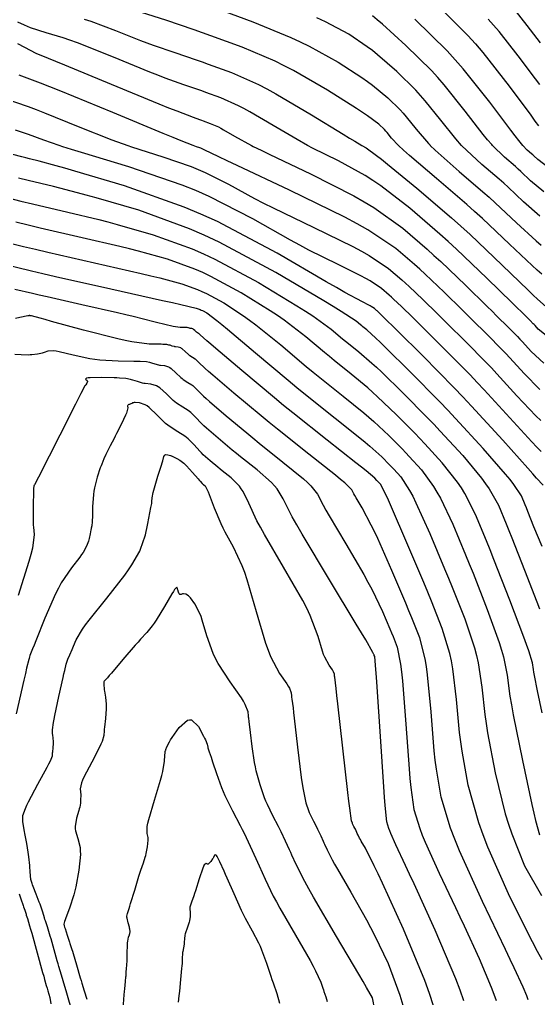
# Model space of a CAD drawing. Header units: metres. Extents: x 837475 to 838479, y 1189012 to 1191015.
# Drawn here: x 837898.7 to 837959.5, y 1189900.1 to 1190014.7 of the extents above; entities that cross this region are included whole.
import ezdxf

# ---------------------------------------------------------------- set-up
doc = ezdxf.new("R2010")
doc.units = ezdxf.units.M
doc.header["$LTSCALE"] = 0.3
doc.layers.add('COTAS 10', color=1, linetype='Continuous')
doc.layers.add('COTAS INT', color=252, linetype='Continuous')

msp = doc.modelspace()

# ---------------------------------------------------------------- linework, layer by layer
at = {"layer": 'COTAS 10'}
for points, elevation in [([(837959.707, 1189991.701), (837957.785, 1189993.401), (837955.982, 1189995.107), (837955.459, 1189995.582), (837954.925, 1189996.058), (837952.908, 1189997.785), (837950.502, 1190000), (837949.852, 1190000.755), (837948.079, 1190002.956), (837946.261, 1190005.236), (837945.714, 1190005.855), (837945.15, 1190006.468), (837942.956, 1190008.64), (837940.686, 1190010.611), (837940.073, 1190011.099), (837939.468, 1190011.562), (837937.337, 1190013.021), (837934.578, 1190014.471), (837933.575, 1190014.927)], 1790), ([(837959.756, 1190012.027), (837958.224, 1190014.028), (837956.811, 1190015.825)], 1780), ([(837898.512, 1190011.917), (837899.314, 1190011.491), (837900.658, 1190010.802), (837902.09, 1190010.235), (837902.947, 1190009.885), (837904.004, 1190009.451), (837909.483, 1190007.185), (837915.079, 1190004.876), (837916.209, 1190004.416), (837917.158, 1190004.033), (837919.071, 1190003.294), (837919.823, 1190003.043), (837920.04, 1190002.967), (837920.26, 1190002.889), (837921.087, 1190002.585), (837922.041, 1190002.16), (837922.341, 1190002.006), (837922.656, 1190001.835), (837923.926, 1190001.087), (837925.926, 1190000), (837926.127, 1189999.891), (837927.03, 1189999.438), (837928.06, 1189998.932), (837932.838, 1189996.664), (837937.907, 1189994.099), (837939.119, 1189993.406), (837940.248, 1189992.719), (837943.637, 1189990.302), (837946.498, 1189987.838), (837947.294, 1189987.122), (837948.092, 1189986.393), (837950.989, 1189983.637), (837953.532, 1189981.145), (837954.107, 1189980.58), (837954.626, 1189980.07), (837956.035, 1189978.683), (837957.075, 1189977.628), (837957.363, 1189977.327), (837957.65, 1189977.023), (837958.683, 1189975.892), (837960.17, 1189974.515)], 1800), ([(837959.948, 1189953.035), (837958.984, 1189955.34), (837958.277, 1189957.151), (837958.113, 1189957.565), (837957.963, 1189957.941), (837957.533, 1189958.984), (837956.641, 1189960.316), (837956.199, 1189960.875), (837955.672, 1189961.516), (837953.066, 1189964.517), (837949.833, 1189968.046), (837948.912, 1189969.02), (837947.98, 1189969.993), (837944.517, 1189973.498), (837941.584, 1189976.378), (837940.986, 1189976.958), (837940.481, 1189977.443), (837939.429, 1189978.41), (837938.967, 1189978.78), (837938.833, 1189978.889), (837938.697, 1189979.001), (837938.186, 1189979.429), (837936.419, 1189980.574), (837935.492, 1189981.137), (837934.374, 1189981.807), (837928.756, 1189985.118), (837922.124, 1189988.675), (837920.367, 1189989.5), (837918.644, 1189990.255), (837912.71, 1189992.408), (837907.704, 1189993.868), (837906.566, 1189994.187), (837905.535, 1189994.469), (837902.71, 1189995.181), (837899.747, 1189995.883), (837898.629, 1189996.159)], 1810), ([(837959.976, 1189904.64), (837959.425, 1189905.619), (837958.819, 1189906.744), (837956.181, 1189912.029), (837953.612, 1189917.834), (837953.05, 1189919.287), (837952.554, 1189920.673), (837951.299, 1189925.119), (837950.582, 1189929.091), (837950.423, 1189930.178), (837950.282, 1189931.259), (837949.92, 1189935.119), (837949.514, 1189938.724), (837949.347, 1189939.645), (837949.155, 1189940.533), (837948.263, 1189943.462), (837946.991, 1189946.645), (837946.559, 1189947.693), (837946.093, 1189948.814), (837944.125, 1189953.462), (837942.313, 1189957.634), (837941.947, 1189958.453), (837941.639, 1189959.127), (837941.012, 1189960.35), (837940.762, 1189960.623), (837940.691, 1189960.699), (837940.618, 1189960.774), (837940.35, 1189961.046), (837939.331, 1189961.891), (837938.785, 1189962.329), (837938.125, 1189962.854), (837934.789, 1189965.485), (837930.772, 1189968.685), (837929.683, 1189969.57), (837928.604, 1189970.454), (837924.789, 1189973.64), (837921.755, 1189976.219), (837921.168, 1189976.721), (837920.691, 1189977.13), (837919.884, 1189977.84), (837919.786, 1189977.94), (837919.757, 1189977.964), (837919.726, 1189977.987), (837919.608, 1189978.059), (837919.48, 1189978.14), (837919.443, 1189978.169), (837919.405, 1189978.201), (837919.263, 1189978.341), (837919.123, 1189978.469), (837919.085, 1189978.493), (837919.049, 1189978.514), (837918.924, 1189978.549), (837918.808, 1189978.56), (837918.777, 1189978.566), (837918.747, 1189978.572), (837918.643, 1189978.603), (837918.544, 1189978.636), (837918.49, 1189978.65), (837918.393, 1189978.668), (837918.208, 1189978.68), (837918.125, 1189978.683), (837918.028, 1189978.686), (837917.564, 1189978.693), (837916.754, 1189978.797), (837916.439, 1189978.861), (837916.084, 1189978.94), (837914.476, 1189979.35), (837912.049, 1189979.965), (837911.178, 1189980.173), (837910.221, 1189980.397), (837906.047, 1189981.343), (837901.961, 1189982.259), (837901.06, 1189982.466), (837900.258, 1189982.651), (837898.192, 1189983.15)], 1820), ([(837905.824, 1189895.475), (837904.359, 1189900.461), (837904.193, 1189901.026), (837904.044, 1189901.531), (837903.649, 1189902.855), (837903.345, 1189903.88), (837903.254, 1189904.197), (837903.159, 1189904.527), (837902.789, 1189905.838), (837902.429, 1189907.103), (837902.342, 1189907.404), (837902.259, 1189907.683), (837902.001, 1189908.517), (837901.782, 1189909.2), (837901.723, 1189909.385), (837901.666, 1189909.569), (837901.467, 1189910.218), (837901.229, 1189910.932), (837901.148, 1189911.157), (837901.06, 1189911.394), (837900.685, 1189912.345), (837900.337, 1189913.233), (837900.267, 1189913.428), (837900.207, 1189913.602), (837900.084, 1189914.051), (837900.03, 1189914.491), (837900.014, 1189914.66), (837899.998, 1189914.848), (837899.935, 1189915.699), (837899.844, 1189916.693), (837899.809, 1189916.973), (837899.771, 1189917.254), (837899.6, 1189918.285), (837899.421, 1189919.232), (837899.378, 1189919.46), (837899.338, 1189919.674), (837899.214, 1189920.324), (837899.137, 1189920.851), (837899.126, 1189920.988), (837899.119, 1189921.12), (837899.131, 1189921.564), (837899.428, 1189922.377), (837899.6, 1189922.742), (837899.812, 1189923.168), (837900.903, 1189925.214), (837901.983, 1189927.212), (837902.189, 1189927.608), (837902.353, 1189927.935), (837902.608, 1189928.552), (837902.613, 1189928.797), (837902.62, 1189928.891), (837902.63, 1189928.997), (837902.688, 1189929.472), (837902.733, 1189929.982), (837902.735, 1189930.11), (837902.733, 1189930.231), (837902.69, 1189930.622), (837902.632, 1189930.984), (837902.621, 1189931.087), (837902.611, 1189931.192), (837902.594, 1189931.584), (837902.709, 1189932.428), (837902.782, 1189932.818), (837902.874, 1189933.276), (837903.355, 1189935.493), (837903.85, 1189937.69), (837903.95, 1189938.134), (837904.034, 1189938.508), (837904.203, 1189939.265), (837904.307, 1189939.615), (837904.35, 1189939.731), (837904.399, 1189939.856), (837904.629, 1189940.378), (837904.908, 1189940.997), (837904.989, 1189941.184), (837905.071, 1189941.377), (837905.38, 1189942.129), (837906.123, 1189943.362), (837906.479, 1189943.858), (837906.901, 1189944.421), (837908.967, 1189947.013), (837911.074, 1189949.697), (837911.521, 1189950.318), (837911.909, 1189950.886), (837912.82, 1189952.496), (837913.281, 1189953.733), (837913.385, 1189954.066), (837913.48, 1189954.395), (837913.737, 1189955.549), (837913.913, 1189956.549), (837913.957, 1189956.782), (837913.999, 1189956.995), (837914.13, 1189957.603), (837914.225, 1189958.07), (837914.244, 1189958.195), (837914.259, 1189958.317), (837914.288, 1189958.74), (837914.393, 1189959.376), (837914.457, 1189959.631), (837914.537, 1189959.922), (837914.95, 1189961.26), (837915.37, 1189962.566), (837915.453, 1189962.837), (837915.523, 1189963.068), (837915.656, 1189963.572), (837915.753, 1189963.756), (837915.799, 1189963.784), (837915.854, 1189963.802), (837916.122, 1189963.787), (837916.419, 1189963.701), (837916.492, 1189963.676), (837916.56, 1189963.649), (837916.774, 1189963.546), (837917.003, 1189963.419), (837917.081, 1189963.378), (837917.165, 1189963.333), (837917.522, 1189963.15), (837917.994, 1189962.808), (837918.151, 1189962.664), (837918.318, 1189962.498), (837919.016, 1189961.721), (837919.659, 1189960.963), (837919.791, 1189960.81), (837919.904, 1189960.682), (837920.148, 1189960.423), (837920.271, 1189960.321), (837920.307, 1189960.291), (837920.344, 1189960.261), (837920.486, 1189960.148), (837920.741, 1189959.685), (837920.849, 1189959.433), (837920.974, 1189959.129), (837921.56, 1189957.585), (837922.318, 1189955.734), (837922.551, 1189955.235), (837922.793, 1189954.743), (837923.752, 1189953.019), (837924.79, 1189950.831), (837925.083, 1189950.047), (837925.378, 1189949.186), (837926.464, 1189945.434), (837927.555, 1189941.731), (837927.854, 1189940.902), (837928.151, 1189940.157), (837929.212, 1189938.172), (837930.062, 1189936.953), (837930.226, 1189936.691), (837930.358, 1189936.46), (837930.58, 1189935.9), (837930.604, 1189935.575), (837930.612, 1189935.493), (837930.62, 1189935.414), (837930.656, 1189935.16), (837930.78, 1189934.157), (837930.844, 1189933.606), (837930.921, 1189932.937), (837931.307, 1189929.534), (837931.742, 1189925.996), (837931.85, 1189925.241), (837931.953, 1189924.585), (837932.28, 1189923.026), (837932.594, 1189922.136), (837932.689, 1189921.901), (837932.787, 1189921.671), (837933.171, 1189920.881), (837933.552, 1189920.155), (837933.648, 1189919.965), (837933.741, 1189919.78), (837934.042, 1189919.15), (837934.322, 1189918.536), (837934.4, 1189918.361), (837934.479, 1189918.184), (837934.768, 1189917.525), (837935.376, 1189916.354), (837935.656, 1189915.854), (837935.984, 1189915.277), (837937.571, 1189912.561), (837939.395, 1189909.328), (837939.873, 1189908.426), (837940.338, 1189907.521), (837941.92, 1189904.228), (837943.305, 1189900.502), (837943.647, 1189899.324)], 1830)]:
    msp.add_lwpolyline(points, dxfattribs=dict(at, elevation=elevation))
at = {"layer": 'COTAS INT'}
for points, elevation in [([(837921.73, 1190016.083), (837926.087, 1190014.47), (837930.521, 1190012.652), (837931.631, 1190012.141), (837932.69, 1190011.627), (837936.087, 1190009.745), (837938.843, 1190007.945), (837939.497, 1190007.484), (837940.104, 1190007.038), (837941.902, 1190005.56), (837943.314, 1190004.162), (837943.677, 1190003.767), (837944.029, 1190003.369), (837945.199, 1190001.902), (837946.638, 1190000.237), (837946.875, 1190000)], 1792), ([(837948.027, 1190016.117), (837951.272, 1190012.859), (837952.153, 1190011.881), (837953.026, 1190010.869), (837956.117, 1190006.939), (837958.621, 1190003.537), (837959.125, 1190002.858), (837959.546, 1190002.293)], 1784), ([(837906.322, 1190014.782), (837907.085, 1190014.543), (837909.995, 1190013.458), (837912.906, 1190012.295), (837913.668, 1190012.006), (837914.411, 1190011.732), (837916.935, 1190010.865), (837919.416, 1190010.037), (837920.131, 1190009.788), (837920.858, 1190009.53), (837923.587, 1190008.527), (837926.733, 1190007.125), (837927.722, 1190006.616), (837928.763, 1190006.054), (837932.951, 1190003.587), (837936.661, 1190001.302), (837937.4, 1190000.855), (837938.015, 1190000.487), (837938.846, 1190000), (837939.364, 1189999.704), (837940.577, 1189998.841), (837941.165, 1189998.38), (837941.863, 1189997.821), (837945.297, 1189995), (837949.354, 1189991.518), (837950.445, 1189990.543), (837951.522, 1189989.563), (837955.297, 1189985.986), (837958.324, 1189983.044), (837958.93, 1189982.464), (837959.435, 1189981.987), (837960.422, 1189981.112)], 1796), ([(837959.934, 1189984.91), (837959.388, 1189985.386), (837958.785, 1189985.929), (837956.126, 1189988.458), (837952.972, 1189991.442), (837952.057, 1189992.272), (837951.123, 1189993.104), (837947.596, 1189996.126), (837944.439, 1189998.816), (837943.737, 1189999.439), (837943.121, 1190000), (837942.319, 1190000.848), (837941.797, 1190001.503), (837941.64, 1190001.68), (837941.478, 1190001.856), (837940.848, 1190002.479), (837939.522, 1190003.464), (837938.921, 1190003.868), (837938.219, 1190004.329), (837934.837, 1190006.469), (837930.844, 1190008.768), (837929.756, 1190009.329), (837928.676, 1190009.858), (837924.837, 1190011.498), (837921.157, 1190012.851), (837920.176, 1190013.198), (837919.212, 1190013.534), (837915.867, 1190014.651), (837913.037, 1190015.582)], 1794), ([(837954.168, 1190000), (837954.065, 1190000.102), (837953.581, 1190000.656), (837953.066, 1190001.272), (837950.959, 1190004.009), (837948.493, 1190007.102), (837947.752, 1190007.942), (837946.986, 1190008.774), (837944.009, 1190011.72), (837941.268, 1190014.185), (837940.649, 1190014.715), (837940.092, 1190015.178)], 1788), ([(837960.63, 1189997.472), (837959.444, 1189998.344), (837958.992, 1189998.772), (837958.86, 1189998.891), (837958.726, 1189999.011), (837958.22, 1189999.444), (837957.687, 1190000), (837957.23, 1190000.571), (837956.791, 1190001.127), (837956.28, 1190001.789), (837953.839, 1190005.063), (837950.725, 1190008.969), (837949.789, 1190010.029), (837948.821, 1190011.08), (837945.063, 1190014.8)], 1786), ([(837959.678, 1190007.147), (837959.189, 1190007.782), (837957.171, 1190010.483), (837954.919, 1190013.347), (837954.282, 1190014.084), (837953.641, 1190014.797)], 1782), ([(837960.64, 1189977.593), (837959.517, 1189978.492), (837959.137, 1189978.907), (837959.032, 1189979.019), (837958.926, 1189979.129), (837958.544, 1189979.517), (837957.537, 1189980.506), (837957.037, 1189980.996), (837956.442, 1189981.579), (837953.495, 1189984.467), (837949.937, 1189987.85), (837948.957, 1189988.747), (837947.98, 1189989.625), (837944.467, 1189992.651), (837941.056, 1189995.27), (837940.142, 1189995.893), (837939.242, 1189996.47), (837936.101, 1189998.184), (837933.068, 1189999.686), (837932.48, 1190000), (837931.248, 1190000.706), (837928.439, 1190002.337), (837925.71, 1190003.945), (837925.032, 1190004.311), (837924.387, 1190004.643), (837922.337, 1190005.556), (837920.559, 1190006.209), (837920.085, 1190006.377), (837919.619, 1190006.54), (837918.003, 1190007.079), (837915.784, 1190007.882), (837914.939, 1190008.211), (837913.992, 1190008.585), (837909.739, 1190010.321), (837905.544, 1190011.997), (837904.635, 1190012.334), (837903.835, 1190012.615), (837901.856, 1190013.171), (837900.038, 1190013.762), (837899.339, 1190014.066), (837898.556, 1190014.43)], 1798), ([(837959.7, 1189971.437), (837957.85, 1189973.292), (837956.162, 1189975.138), (837955.694, 1189975.635), (837955.224, 1189976.127), (837953.525, 1189977.85), (837951.715, 1189979.635), (837951.177, 1189980.164), (837950.622, 1189980.71), (837948.483, 1189982.808), (837946.247, 1189984.935), (837945.631, 1189985.498), (837945.016, 1189986.05), (837942.808, 1189987.952), (837939.563, 1189990.112), (837938.294, 1189990.826), (837936.866, 1189991.591), (837930.37, 1189994.775), (837924.248, 1189997.633), (837923.055, 1189998.193), (837922.079, 1189998.653), (837920.37, 1189999.476), (837920.058, 1189999.636), (837919.963, 1189999.677), (837919.866, 1189999.716), (837919.484, 1189999.846), (837919.091, 1190000), (837917.687, 1190000.542), (837916.742, 1190000.929), (837915.587, 1190001.403), (837909.674, 1190003.842), (837903.565, 1190006.344), (837902.287, 1190006.857), (837901.189, 1190007.293), (837898.717, 1190008.218)], 1802), ([(837896.679, 1190005.606), (837899.739, 1190004.547), (837900.687, 1190004.195), (837901.679, 1190003.816), (837905.626, 1190002.235), (837909.548, 1190000.657), (837911.435, 1190000), (837911.863, 1189999.848), (837915.516, 1189998.664), (837918.833, 1189997.535), (837919.683, 1189997.193), (837920.502, 1189996.838), (837923.215, 1189995.45), (837926.28, 1189993.781), (837927.322, 1189993.25), (837928.448, 1189992.689), (837933.215, 1189990.41), (837937.792, 1189988.167), (837938.798, 1189987.628), (837939.692, 1189987.124), (837941.978, 1189985.603), (837943.534, 1189984.263), (837943.967, 1189983.874), (837944.401, 1189983.477), (837945.977, 1189981.978), (837947.712, 1189980.275), (837948.246, 1189979.749), (837948.804, 1189979.199), (837951.015, 1189977.017), (837953.373, 1189974.625), (837954.025, 1189973.944), (837954.675, 1189973.254), (837957.017, 1189970.692), (837959.231, 1189968.359), (837959.801, 1189967.813)], 1804), ([(837959.835, 1189964.186), (837959.33, 1189964.692), (837958.761, 1189965.28), (837956.183, 1189968.091), (837953.187, 1189971.369), (837952.355, 1189972.252), (837951.522, 1189973.124), (837948.505, 1189976.183), (837945.893, 1189978.763), (837945.316, 1189979.333), (837944.802, 1189979.84), (837943.471, 1189981.149), (837942.556, 1189982.019), (837942.304, 1189982.25), (837942.052, 1189982.476), (837941.149, 1189983.254), (837939.821, 1189984.137), (837939.302, 1189984.43), (837938.718, 1189984.743), (837936.06, 1189986.045), (837932.649, 1189987.744), (837931.59, 1189988.307), (837930.48, 1189988.91), (837926.06, 1189991.423), (837920.947, 1189994.039), (837919.402, 1189994.708), (837917.8, 1189995.353), (837911.548, 1189997.482), (837905.992, 1189999.164), (837904.829, 1189999.527), (837903.83, 1189999.846), (837903.386, 1190000), (837901.579, 1190000.627), (837899.792, 1190001.289), (837899.086, 1190001.532), (837898.288, 1190001.802)], 1806), ([(837946.846, 1190000), (837947.443, 1189999.434), (837950.252, 1189996.956), (837953.024, 1189994.581), (837953.758, 1189993.927), (837954.477, 1189993.274), (837956.956, 1189990.929), (837959.246, 1189988.815), (837959.847, 1189988.308)], 1792), ([(837960.168, 1189994.586), (837958.615, 1189995.872), (837957.487, 1189996.939), (837957.159, 1189997.236), (837956.825, 1189997.534), (837955.564, 1189998.615), (837954.139, 1190000)], 1788), ([(837960.084, 1189960.225), (837959.318, 1189961.06), (837958.859, 1189961.571), (837958.292, 1189962.202), (837955.35, 1189965.491), (837951.7, 1189969.485), (837950.686, 1189970.56), (837949.671, 1189971.623), (837945.995, 1189975.35), (837942.982, 1189978.328), (837942.385, 1189978.917), (837941.892, 1189979.405), (837940.965, 1189980.319), (837940.71, 1189980.561), (837940.64, 1189980.625), (837940.571, 1189980.688), (837940.319, 1189980.904), (837939.95, 1189981.15), (837939.806, 1189981.231), (837939.644, 1189981.318), (837938.905, 1189981.68), (837936.849, 1189982.8), (837935.857, 1189983.364), (837934.681, 1189984.039), (837928.905, 1189987.396), (837921.92, 1189991.084), (837919.983, 1189991.967), (837918.044, 1189992.792), (837911.027, 1189995.273), (837905.218, 1189996.992), (837904.04, 1189997.335), (837903.05, 1189997.621), (837901.027, 1189998.174), (837899.904, 1189998.44), (837899.481, 1189998.545), (837899.008, 1189998.663), (837896.896, 1189999.201)], 1808), ([(837897.393, 1189993.858), (837898.883, 1189993.489), (837900.268, 1189993.152), (837904.394, 1189992.188), (837908.021, 1189991.317), (837909.091, 1189991.039), (837910.189, 1189990.744), (837914.394, 1189989.542), (837918.957, 1189987.887), (837920.282, 1189987.306), (837921.633, 1189986.671), (837926.734, 1189983.936), (837931.246, 1189981.227), (837932.226, 1189980.609), (837933.09, 1189980.049), (837935.235, 1189978.501), (837936.578, 1189977.377), (837936.935, 1189977.083), (837937.286, 1189976.796), (837938.501, 1189975.825), (837940.01, 1189974.525), (837940.546, 1189974.032), (837941.134, 1189973.481), (837943.683, 1189971.007), (837946.507, 1189968.15), (837947.268, 1189967.356), (837948.019, 1189966.561), (837950.655, 1189963.683), (837952.865, 1189961.038), (837953.348, 1189960.391), (837953.775, 1189959.78), (837954.851, 1189957.88), (837955.748, 1189955.703), (837956.062, 1189954.918), (837956.405, 1189954.054), (837957.88, 1189950.276), (837959.337, 1189946.577), (837959.669, 1189945.763)], 1812), ([(837959.965, 1189933.551), (837959.432, 1189936.127), (837959.069, 1189937.938), (837958.997, 1189938.322), (837958.938, 1189938.655), (837958.827, 1189939.432), (837958.402, 1189940.829), (837958.144, 1189941.552), (837957.826, 1189942.421), (837956.17, 1189946.775), (837954.309, 1189951.537), (837953.86, 1189952.663), (837953.441, 1189953.705), (837952.17, 1189956.775), (837950.91, 1189959.243), (837950.498, 1189959.906), (837950.059, 1189960.561), (837948.244, 1189962.85), (837946.205, 1189965.077), (837945.624, 1189965.692), (837945.035, 1189966.306), (837942.85, 1189968.517), (837940.683, 1189970.583), (837940.106, 1189971.106), (837939.539, 1189971.608), (837937.573, 1189973.24), (837935.606, 1189974.813), (837935.038, 1189975.276), (837934.459, 1189975.752), (837932.285, 1189977.573), (837929.76, 1189979.524), (837928.961, 1189980.082), (837928.118, 1189980.647), (837924.712, 1189982.754), (837921.143, 1189984.668), (837920.197, 1189985.112), (837919.27, 1189985.518), (837916.077, 1189986.677), (837912.675, 1189987.619), (837911.616, 1189987.89), (837910.507, 1189988.165), (837906.077, 1189989.194), (837901.161, 1189990.324), (837899.745, 1189990.663), (837898.304, 1189991.013)], 1814), ([(837894.665, 1189989.297), (837899.215, 1189988.168), (837900.606, 1189987.837), (837902.055, 1189987.497), (837912.992, 1189985.014), (837914.141, 1189984.742), (837915.161, 1189984.495), (837917.761, 1189983.811), (837919.584, 1189983.15), (837920.113, 1189982.918), (837920.652, 1189982.665), (837922.69, 1189981.572), (837924.99, 1189980.068), (837925.696, 1189979.554), (837926.431, 1189978.999), (837929.335, 1189976.645), (837932.34, 1189974.128), (837933.14, 1189973.47), (837933.925, 1189972.829), (837936.645, 1189970.655), (837939.067, 1189968.69), (837939.665, 1189968.18), (837940.232, 1189967.686), (837942.017, 1189966.027), (837943.563, 1189964.462), (837943.979, 1189964.027), (837944.391, 1189963.592), (837945.834, 1189962.017), (837947.252, 1189960.083), (837947.647, 1189959.422), (837948.044, 1189958.707), (837949.488, 1189955.671), (837950.992, 1189952.075), (837951.427, 1189951.006), (837951.869, 1189949.906), (837953.535, 1189945.671), (837954.936, 1189941.792), (837955.212, 1189940.916), (837955.44, 1189940.127), (837955.858, 1189937.994), (837956.194, 1189935.505), (837956.37, 1189934.491), (837956.582, 1189933.337), (837957.647, 1189927.994), (837958.745, 1189922.848), (837958.978, 1189921.817), (837959.18, 1189920.958), (837959.653, 1189919.275)], 1816), ([(837896.429, 1189986.224), (837900.126, 1189985.323), (837901.468, 1189985.01), (837902.949, 1189984.669), (837909.444, 1189983.208), (837915.478, 1189981.862), (837916.667, 1189981.594), (837917.646, 1189981.371), (837919.444, 1189980.946), (837919.897, 1189980.782), (837920.028, 1189980.724), (837920.162, 1189980.661), (837920.667, 1189980.39), (837921.862, 1189979.488), (837922.43, 1189979.027), (837923.102, 1189978.474), (837926.384, 1189975.717), (837930.221, 1189972.504), (837931.242, 1189971.664), (837932.245, 1189970.845), (837935.717, 1189968.07), (837938.596, 1189965.772), (837939.225, 1189965.254), (837939.781, 1189964.789), (837941.183, 1189963.536), (837942.091, 1189962.618), (837942.335, 1189962.363), (837942.576, 1189962.108), (837943.423, 1189961.183), (837944.445, 1189959.605), (837944.797, 1189958.937), (837945.179, 1189958.17), (837946.806, 1189954.567), (837948.542, 1189950.444), (837948.993, 1189949.35), (837949.43, 1189948.276), (837950.899, 1189944.567), (837952.045, 1189941.162), (837952.279, 1189940.281), (837952.477, 1189939.425), (837952.889, 1189936.556), (837953.238, 1189933.382), (837953.397, 1189932.335), (837953.582, 1189931.214), (837954.473, 1189926.556), (837955.649, 1189921.76), (837956.014, 1189920.552), (837956.396, 1189919.396), (837957.917, 1189915.652), (837959.877, 1189912.176)], 1818), ([(837958.339, 1189899.971), (837958.261, 1189900.195), (837958.169, 1189900.438), (837957.733, 1189901.467), (837956.686, 1189903.699), (837956.211, 1189904.7), (837955.655, 1189905.867), (837952.978, 1189911.467), (837950.285, 1189917.406), (837949.72, 1189918.787), (837949.233, 1189920.054), (837948.125, 1189923.681), (837947.581, 1189926.968), (837947.45, 1189928.021), (837947.326, 1189929.136), (837946.95, 1189933.681), (837946.552, 1189938.022), (837946.414, 1189939.01), (837946.265, 1189939.904), (837945.627, 1189942.358), (837944.692, 1189944.687), (837944.354, 1189945.503), (837943.983, 1189946.392), (837942.358, 1189950.222), (837940.702, 1189953.97), (837940.312, 1189954.809), (837939.95, 1189955.561), (837938.888, 1189957.558), (837938.171, 1189958.758), (837938.027, 1189959.007), (837937.906, 1189959.221), (837937.665, 1189959.694), (837936.841, 1189960.479), (837936.352, 1189960.889), (837935.75, 1189961.382), (837932.637, 1189963.861), (837928.949, 1189966.795), (837927.985, 1189967.575), (837927.046, 1189968.342), (837923.861, 1189970.996), (837921.385, 1189973.112), (837920.893, 1189973.539), (837920.485, 1189973.897), (837919.71, 1189974.616), (837919.467, 1189974.864), (837919.394, 1189974.925), (837919.318, 1189974.982), (837919.024, 1189975.161), (837918.703, 1189975.364), (837918.611, 1189975.437), (837918.517, 1189975.517), (837918.164, 1189975.864), (837917.813, 1189976.183), (837917.72, 1189976.245), (837917.629, 1189976.295), (837917.318, 1189976.383), (837917.028, 1189976.411), (837916.952, 1189976.425), (837916.877, 1189976.441), (837916.618, 1189976.518), (837916.371, 1189976.599), (837916.304, 1189976.618), (837916.236, 1189976.635), (837915.996, 1189976.68), (837915.534, 1189976.71), (837915.327, 1189976.717), (837915.085, 1189976.724), (837913.929, 1189976.742), (837911.909, 1189977.002), (837911.123, 1189977.16), (837910.24, 1189977.357), (837906.231, 1189978.38), (837902.47, 1189979.405), (837901.742, 1189979.603), (837901.151, 1189979.764), (837900.147, 1189980.033), (837900.048, 1189980.055), (837900.026, 1189980.06), (837900.006, 1189980.065), (837899.956, 1189980.077), (837899.9, 1189980.077), (837899.876, 1189980.074), (837899.85, 1189980.07), (837899.725, 1189980.044), (837898.795, 1189979.838), (837898.26, 1189979.72)], 1822), ([(837898.177, 1189975.544), (837898.923, 1189975.516), (837899.758, 1189975.502), (837899.971, 1189975.509), (837900.175, 1189975.52), (837900.847, 1189975.597), (837901.415, 1189975.716), (837901.554, 1189975.753), (837901.686, 1189975.792), (837902.093, 1189975.949), (837902.757, 1189975.982), (837903.049, 1189975.943), (837903.39, 1189975.883), (837905.011, 1189975.492), (837906.996, 1189975.064), (837907.564, 1189974.981), (837908.141, 1189974.912), (837910.293, 1189974.791), (837912.143, 1189974.762), (837912.528, 1189974.752), (837912.859, 1189974.74), (837913.598, 1189974.692), (837913.983, 1189974.619), (837914.09, 1189974.593), (837914.198, 1189974.563), (837914.593, 1189974.433), (837915.006, 1189974.309), (837915.126, 1189974.284), (837915.249, 1189974.262), (837915.711, 1189974.217), (837916.21, 1189974.077), (837916.355, 1189973.996), (837916.503, 1189973.897), (837917.064, 1189973.387), (837917.629, 1189972.832), (837917.779, 1189972.705), (837917.927, 1189972.589), (837918.44, 1189972.264), (837918.91, 1189971.978), (837919.031, 1189971.886), (837919.148, 1189971.789), (837919.537, 1189971.392), (837920.278, 1189970.663), (837920.617, 1189970.357), (837921.015, 1189970.004), (837922.933, 1189968.353), (837925.352, 1189966.337), (837926.066, 1189965.754), (837926.798, 1189965.161), (837929.599, 1189962.933), (837931.998, 1189960.958), (837932.476, 1189960.525), (837932.874, 1189960.141), (837933.639, 1189959.167), (837934.295, 1189957.877), (837934.625, 1189957.295), (837935.018, 1189956.615), (837936.972, 1189953.347), (837939.071, 1189949.758), (837939.556, 1189948.876), (837940, 1189948.042), (837941.253, 1189945.434), (837942.117, 1189943.398), (837942.315, 1189942.925), (837942.494, 1189942.492), (837942.992, 1189941.253), (837943.374, 1189939.275), (837943.481, 1189938.374), (837943.589, 1189937.321), (837943.981, 1189932.243), (837944.37, 1189927.014), (837944.476, 1189925.864), (837944.581, 1189924.845), (837944.951, 1189922.243), (837945.626, 1189920.033), (837945.923, 1189919.261), (837946.268, 1189918.419), (837947.908, 1189914.8), (837949.812, 1189910.789), (837950.322, 1189909.7), (837950.825, 1189908.62), (837952.579, 1189904.8), (837954.009, 1189901.432), (837954.307, 1189900.638), (837954.563, 1189899.904)], 1824), ([(837950.786, 1189899.837), (837950.354, 1189901.081), (837949.849, 1189902.427), (837947.426, 1189908.133), (837944.963, 1189913.542), (837944.433, 1189914.7), (837943.968, 1189915.711), (837942.839, 1189918.133), (837942.25, 1189919.432), (837942.126, 1189919.735), (837942.02, 1189920.012), (837941.777, 1189920.805), (837941.58, 1189922.722), (837941.503, 1189923.708), (837941.414, 1189924.891), (837941.012, 1189930.805), (837940.626, 1189936.619), (837940.549, 1189937.739), (837940.484, 1189938.645), (837940.356, 1189940.149), (837940.297, 1189940.296), (837940.275, 1189940.348), (837940.252, 1189940.404), (837940.149, 1189940.646), (837939.297, 1189942.114), (837938.801, 1189942.943), (837938.193, 1189943.955), (837935.056, 1189949.137), (837931.865, 1189954.473), (837931.223, 1189955.583), (837930.685, 1189956.534), (837929.613, 1189958.639), (837928.907, 1189959.804), (837928.601, 1189960.161), (837928.246, 1189960.533), (837926.562, 1189962.005), (837924.647, 1189963.528), (837924.146, 1189963.933), (837923.659, 1189964.331), (837922.005, 1189965.71), (837920.644, 1189966.897), (837920.342, 1189967.174), (837920.072, 1189967.43), (837919.363, 1189968.168), (837918.828, 1189968.714), (837918.668, 1189968.847), (837918.501, 1189968.973), (837917.855, 1189969.367), (837917.15, 1189969.813), (837916.947, 1189969.972), (837916.74, 1189970.148), (837915.965, 1189970.91), (837915.193, 1189971.611), (837914.99, 1189971.747), (837914.79, 1189971.859), (837914.105, 1189972.051), (837913.469, 1189972.113), (837913.301, 1189972.143), (837913.136, 1189972.178), (837912.568, 1189972.348), (837912.026, 1189972.527), (837911.877, 1189972.568), (837911.729, 1189972.604), (837911.2, 1189972.704), (837910.442, 1189972.768), (837910.149, 1189972.781), (837909.82, 1189972.793), (837908.335, 1189972.822), (837907.004, 1189972.805), (837906.773, 1189972.788), (837906.601, 1189972.766), (837906.478, 1189972.64), (837906.664, 1189972.469), (837906.688, 1189972.417), (837906.699, 1189972.364), (837906.638, 1189972.158), (837906.519, 1189971.981), (837906.494, 1189971.946), (837906.472, 1189971.917), (837906.422, 1189971.863), (837906.398, 1189971.852), (837906.394, 1189971.849), (837906.391, 1189971.847), (837906.386, 1189971.841), (837905.936, 1189970.954), (837905.652, 1189970.396), (837905.299, 1189969.703), (837903.451, 1189966.07), (837900.955, 1189961.169), (837900.488, 1189960.252), (837900.469, 1189960.215), (837900.465, 1189960.206), (837900.461, 1189960.198), (837900.449, 1189960.172), (837900.436, 1189960.141), (837900.428, 1189960.117), (837900.409, 1189960.061), (837900.39, 1189959.87), (837900.386, 1189959.772), (837900.381, 1189959.655), (837900.368, 1189959.067), (837900.355, 1189958.287), (837900.351, 1189958.049), (837900.346, 1189957.801), (837900.328, 1189956.823), (837900.338, 1189955.823), (837900.351, 1189955.561), (837900.368, 1189955.305), (837900.467, 1189954.434), (837900.257, 1189952.837), (837900.079, 1189952.123), (837899.849, 1189951.292), (837898.586, 1189947.311)], 1826), ([(837947.235, 1189899.275), (837946.767, 1189900.716), (837946.232, 1189902.225), (837943.74, 1189908.236), (837941.271, 1189913.616), (837940.749, 1189914.727), (837940.299, 1189915.674), (837939.258, 1189917.727), (837938.773, 1189918.557), (837938.673, 1189918.733), (837938.587, 1189918.886), (837938.401, 1189919.244), (837938.313, 1189919.445), (837938.265, 1189919.553), (837938.18, 1189919.74), (837938.087, 1189919.933), (837938.03, 1189920.047), (837937.913, 1189920.269), (837937.796, 1189920.511), (837937.766, 1189920.581), (837937.737, 1189920.653), (837937.641, 1189920.924), (837937.428, 1189922.403), (837937.326, 1189923.236), (837937.204, 1189924.252), (837936.609, 1189929.451), (837936.026, 1189934.616), (837935.914, 1189935.611), (837935.822, 1189936.417), (837935.666, 1189937.755), (837935.65, 1189937.873), (837935.646, 1189937.909), (837935.642, 1189937.947), (837935.631, 1189938.098), (837935.528, 1189938.358), (837935.467, 1189938.465), (837935.391, 1189938.587), (837934.997, 1189939.152), (837934.504, 1189940.073), (837934.367, 1189940.418), (837934.228, 1189940.803), (837933.722, 1189942.52), (837932.79, 1189944.965), (837932.384, 1189945.808), (837931.913, 1189946.724), (837929.674, 1189950.632), (837927.429, 1189954.444), (837926.954, 1189955.298), (837926.543, 1189956.065), (837925.586, 1189958.112), (837924.94, 1189959.466), (837924.725, 1189959.797), (837924.493, 1189960.109), (837923.524, 1189961.077), (837922.495, 1189961.895), (837922.227, 1189962.112), (837921.965, 1189962.326), (837921.077, 1189963.066), (837920.274, 1189963.789), (837920.067, 1189963.992), (837919.865, 1189964.197), (837919.19, 1189964.945), (837918.509, 1189965.638), (837918.305, 1189965.808), (837918.093, 1189965.969), (837917.271, 1189966.469), (837916.374, 1189967.037), (837916.115, 1189967.24), (837915.852, 1189967.463), (837914.865, 1189968.434), (837913.927, 1189969.324), (837913.695, 1189969.496), (837913.475, 1189969.636), (837912.78, 1189969.872), (837912.283, 1189969.886), (837912.187, 1189969.885), (837912.11, 1189969.882), (837911.983, 1189969.854), (837911.947, 1189969.811), (837911.926, 1189969.798), (837911.901, 1189969.785), (837911.772, 1189969.736), (837911.629, 1189969.688), (837911.595, 1189969.675), (837911.563, 1189969.663), (837911.469, 1189969.624), (837911.414, 1189969.546), (837911.406, 1189969.51), (837911.403, 1189969.467), (837911.419, 1189969.262), (837911.329, 1189968.826), (837911.259, 1189968.638), (837911.168, 1189968.42), (837910.676, 1189967.391), (837910.098, 1189966.258), (837909.953, 1189965.975), (837909.814, 1189965.706), (837909.368, 1189964.842), (837909.005, 1189964.132), (837908.919, 1189963.959), (837908.84, 1189963.796), (837908.605, 1189963.291), (837908.371, 1189962.699), (837908.292, 1189962.482), (837908.207, 1189962.241), (837907.848, 1189961.176), (837907.523, 1189959.9), (837907.459, 1189959.526), (837907.406, 1189959.144), (837907.308, 1189957.687), (837907.278, 1189956.425), (837907.267, 1189956.165), (837907.256, 1189955.944), (837907.208, 1189955.467), (837907.147, 1189955.185), (837907.128, 1189955.086), (837907.107, 1189954.979), (837907.025, 1189954.515), (837906.906, 1189953.98), (837906.862, 1189953.827), (837906.814, 1189953.673), (837906.6, 1189953.099), (837906.178, 1189952.352), (837905.998, 1189952.088), (837905.79, 1189951.8), (837904.813, 1189950.556), (837903.632, 1189948.795), (837903.295, 1189948.181), (837902.955, 1189947.513), (837901.692, 1189944.646), (837900.644, 1189942.016), (837900.438, 1189941.498), (837900.269, 1189941.071), (837899.965, 1189940.286), (837899.914, 1189940.127), (837899.904, 1189940.094), (837899.896, 1189940.066), (837899.875, 1189939.961), (837899.862, 1189939.922), (837899.823, 1189939.827), (837899.568, 1189938.782), (837899.423, 1189938.164), (837899.248, 1189937.402), (837898.347, 1189933.46)], 1828), ([(837940.379, 1189898.779), (837940.1, 1189900.22), (837939.406, 1189901.426), (837938.996, 1189902.124), (837938.492, 1189902.981), (837935.884, 1189907.395), (837933.195, 1189911.998), (837932.639, 1189912.974), (837932.165, 1189913.822), (837931.135, 1189915.806), (837930.645, 1189916.923), (837930.511, 1189917.223), (837930.378, 1189917.52), (837929.905, 1189918.56), (837929.394, 1189919.627), (837929.238, 1189919.941), (837929.074, 1189920.263), (837928.429, 1189921.493), (837927.779, 1189922.831), (837927.612, 1189923.221), (837927.451, 1189923.619), (837926.918, 1189925.127), (837926.477, 1189926.766), (837926.374, 1189927.247), (837926.279, 1189927.739), (837926.005, 1189929.617), (837925.817, 1189931.258), (837925.775, 1189931.602), (837925.739, 1189931.898), (837925.646, 1189932.565), (837925.591, 1189932.955), (837925.578, 1189933.076), (837925.565, 1189933.202), (837925.529, 1189933.702), (837925.189, 1189934.563), (837924.985, 1189934.916), (837924.733, 1189935.32), (837923.428, 1189937.193), (837922.026, 1189939.36), (837921.713, 1189939.949), (837921.433, 1189940.534), (837920.692, 1189942.604), (837920.155, 1189944.414), (837920.003, 1189944.834), (837919.85, 1189945.219), (837919.284, 1189946.315), (837918.77, 1189947.02), (837918.65, 1189947.159), (837918.538, 1189947.273), (837918.214, 1189947.481), (837917.969, 1189947.504), (837917.908, 1189947.501), (837917.849, 1189947.495), (837917.659, 1189947.44), (837917.507, 1189947.432), (837917.471, 1189947.456), (837917.439, 1189947.491), (837917.348, 1189947.712), (837917.277, 1189947.975), (837917.258, 1189948.037), (837917.239, 1189948.094), (837917.172, 1189948.264), (837916.908, 1189948.006), (837916.765, 1189947.794), (837916.591, 1189947.521), (837915.711, 1189946.029), (837914.742, 1189944.41), (837914.511, 1189944.057), (837914.298, 1189943.746), (837913.664, 1189942.97), (837912.915, 1189942.178), (837912.629, 1189941.857), (837912.308, 1189941.493), (837910.863, 1189939.812), (837909.511, 1189938.226), (837909.249, 1189937.922), (837909.035, 1189937.676), (837908.667, 1189937.275), (837908.627, 1189937.194), (837908.619, 1189937.15), (837908.613, 1189937.096), (837908.605, 1189936.822), (837908.638, 1189936.403), (837908.658, 1189936.258), (837908.682, 1189936.099), (837908.808, 1189935.419), (837908.901, 1189934.572), (837908.905, 1189934.308), (837908.9, 1189934.031), (837908.802, 1189932.924), (837908.678, 1189931.894), (837908.656, 1189931.665), (837908.64, 1189931.461), (837908.628, 1189930.928), (837908.423, 1189930.221), (837908.286, 1189929.907), (837908.113, 1189929.542), (837907.195, 1189927.796), (837906.288, 1189926.051), (837906.122, 1189925.686), (837905.993, 1189925.373), (837905.832, 1189924.668), (837905.893, 1189924.312), (837905.904, 1189924.218), (837905.911, 1189924.125), (837905.914, 1189923.808), (837905.897, 1189923.497), (837905.892, 1189923.408), (837905.887, 1189923.318), (837905.868, 1189922.984), (837905.788, 1189922.51), (837905.745, 1189922.332), (837905.693, 1189922.134), (837905.43, 1189921.25), (837905.254, 1189920.268), (837905.257, 1189920.007), (837905.282, 1189919.752), (837905.56, 1189918.872), (837905.839, 1189917.786), (837905.865, 1189917.401), (837905.869, 1189916.98), (837905.696, 1189915.152), (837905.334, 1189913.213), (837905.218, 1189912.721), (837905.095, 1189912.248), (837904.595, 1189910.702), (837904.159, 1189909.554), (837904.077, 1189909.332), (837904.011, 1189909.151), (837903.913, 1189908.845), (837903.985, 1189908.621), (837904.026, 1189908.493), (837904.077, 1189908.336), (837904.339, 1189907.528), (837904.6, 1189906.722), (837904.65, 1189906.566), (837904.691, 1189906.439), (837904.761, 1189906.222), (837904.866, 1189905.872), (837904.93, 1189905.661), (837905.008, 1189905.4), (837905.417, 1189904.046), (837905.864, 1189902.562), (837905.966, 1189902.219), (837906.06, 1189901.906), (837906.323, 1189901.019), (837906.614, 1189900.047)], 1832), ([(837910.865, 1189898.928), (837911.007, 1189900.562), (837911.04, 1189900.928), (837911.069, 1189901.255), (837911.153, 1189902.124), (837911.205, 1189902.663), (837911.215, 1189902.783), (837911.223, 1189902.89), (837911.235, 1189903.17), (837911.243, 1189903.363), (837911.248, 1189903.415), (837911.254, 1189903.467), (837911.287, 1189903.649), (837911.323, 1189904.025), (837911.331, 1189904.2), (837911.338, 1189904.405), (837911.355, 1189905.398), (837911.388, 1189906.413), (837911.405, 1189906.632), (837911.424, 1189906.823), (837911.522, 1189907.288), (837911.621, 1189907.565), (837911.64, 1189907.639), (837911.657, 1189907.71), (837911.689, 1189907.956), (837911.663, 1189908.26), (837911.642, 1189908.368), (837911.616, 1189908.486), (837911.472, 1189908.999), (837911.346, 1189909.519), (837911.331, 1189909.642), (837911.325, 1189909.755), (837911.373, 1189910.084), (837911.569, 1189910.668), (837911.655, 1189910.941), (837911.755, 1189911.262), (837912.233, 1189912.823), (837912.737, 1189914.453), (837912.853, 1189914.817), (837912.96, 1189915.144), (837913.263, 1189916.009), (837913.479, 1189916.674), (837913.532, 1189916.874), (837913.582, 1189917.082), (837913.734, 1189917.89), (837913.805, 1189918.646), (837913.803, 1189918.82), (837913.793, 1189918.979), (837913.677, 1189919.428), (837913.706, 1189920.243), (837913.785, 1189920.633), (837913.896, 1189921.094), (837914.557, 1189923.352), (837915.261, 1189925.705), (837915.4, 1189926.226), (837915.514, 1189926.69), (837915.723, 1189927.894), (837915.767, 1189928.576), (837915.777, 1189928.711), (837915.786, 1189928.823), (837915.812, 1189929.033), (837915.852, 1189929.156), (837915.871, 1189929.212), (837915.893, 1189929.279), (837916.001, 1189929.601), (837916.302, 1189930.184), (837916.447, 1189930.414), (837916.618, 1189930.674), (837917.456, 1189931.862), (837918.415, 1189932.719), (837918.662, 1189932.769), (837918.901, 1189932.739), (837919.697, 1189931.956), (837920.305, 1189930.842), (837920.426, 1189930.602), (837920.526, 1189930.392), (837920.713, 1189929.885), (837920.784, 1189929.56), (837920.809, 1189929.465), (837920.838, 1189929.368), (837920.964, 1189929.001), (837921.18, 1189928.38), (837921.265, 1189928.124), (837921.361, 1189927.83), (837921.798, 1189926.465), (837922.397, 1189924.82), (837922.595, 1189924.35), (837922.807, 1189923.874), (837923.687, 1189922.106), (837924.596, 1189920.371), (837924.827, 1189919.917), (837925.048, 1189919.474), (837925.768, 1189917.969), (837926.435, 1189916.504), (837926.622, 1189916.085), (837926.811, 1189915.662), (837927.502, 1189914.087), (837928.472, 1189912.104), (837928.836, 1189911.423), (837929.242, 1189910.685), (837931.053, 1189907.541), (837932.776, 1189904.56), (837933.127, 1189903.924), (837933.423, 1189903.371), (837934.033, 1189902.055), (837934.276, 1189901.315), (837934.34, 1189901.123), (837934.403, 1189900.939), (837934.617, 1189900.321), (837934.773, 1189899.767)], 1834), ([(837929.243, 1189899.52), (837928.921, 1189900.66), (837928.48, 1189901.932), (837928.351, 1189902.312), (837928.219, 1189902.706), (837927.719, 1189904.229), (837927.145, 1189905.784), (837926.967, 1189906.196), (837926.781, 1189906.601), (837926.039, 1189907.997), (837925.221, 1189909.487), (837924.988, 1189909.949), (837924.751, 1189910.434), (837923.869, 1189912.369), (837923.066, 1189914.207), (837922.879, 1189914.631), (837922.707, 1189915.019), (837922.213, 1189916.115), (837921.877, 1189916.758), (837921.805, 1189916.86), (837921.741, 1189916.93), (837921.587, 1189916.908), (837921.46, 1189916.648), (837921.413, 1189916.568), (837921.362, 1189916.483), (837921.134, 1189916.147), (837920.895, 1189915.894), (837920.836, 1189915.861), (837920.779, 1189915.845), (837920.602, 1189915.923), (837920.381, 1189915.759), (837920.298, 1189915.591), (837920.204, 1189915.369), (837919.785, 1189914.124), (837919.356, 1189912.737), (837919.256, 1189912.426), (837919.164, 1189912.146), (837918.899, 1189911.399), (837918.739, 1189910.934), (837918.712, 1189910.832), (837918.694, 1189910.742), (837918.69, 1189910.517), (837918.723, 1189910.303), (837918.727, 1189910.222), (837918.729, 1189910.13), (837918.719, 1189909.718), (837918.654, 1189909.221), (837918.62, 1189909.076), (837918.58, 1189908.928), (837918.382, 1189908.367), (837918.188, 1189907.823), (837918.15, 1189907.685), (837918.12, 1189907.553), (837918.07, 1189907.124), (837918.047, 1189906.724), (837918.034, 1189906.61), (837918.018, 1189906.494), (837917.935, 1189906.067), (837917.854, 1189905.622), (837917.839, 1189905.496), (837917.826, 1189905.368), (837917.808, 1189904.894), (837917.778, 1189904.208), (837917.759, 1189903.946), (837917.734, 1189903.652), (837917.607, 1189902.332), (837917.469, 1189901), (837917.439, 1189900.698), (837917.412, 1189900.426), (837917.344, 1189899.688)], 1836), ([(837898.688, 1189912.371), (837898.916, 1189911.676), (837899.129, 1189911.137), (837899.179, 1189911.003), (837899.225, 1189910.875), (837899.36, 1189910.47), (837899.473, 1189910.102), (837899.506, 1189909.998), (837899.539, 1189909.893), (837899.663, 1189909.505), (837899.917, 1189908.644), (837900.033, 1189908.241), (837900.168, 1189907.766), (837900.817, 1189905.454), (837901.452, 1189903.182), (837901.578, 1189902.732), (837901.683, 1189902.36), (837901.881, 1189901.664), (837901.979, 1189901.332), (837902.021, 1189901.19), (837902.07, 1189901.026), (837902.296, 1189900.253), (837902.396, 1189899.49)], 1828)]:
    msp.add_lwpolyline(points, dxfattribs=dict(at, elevation=elevation))

doc.saveas('drawing.dxf')
